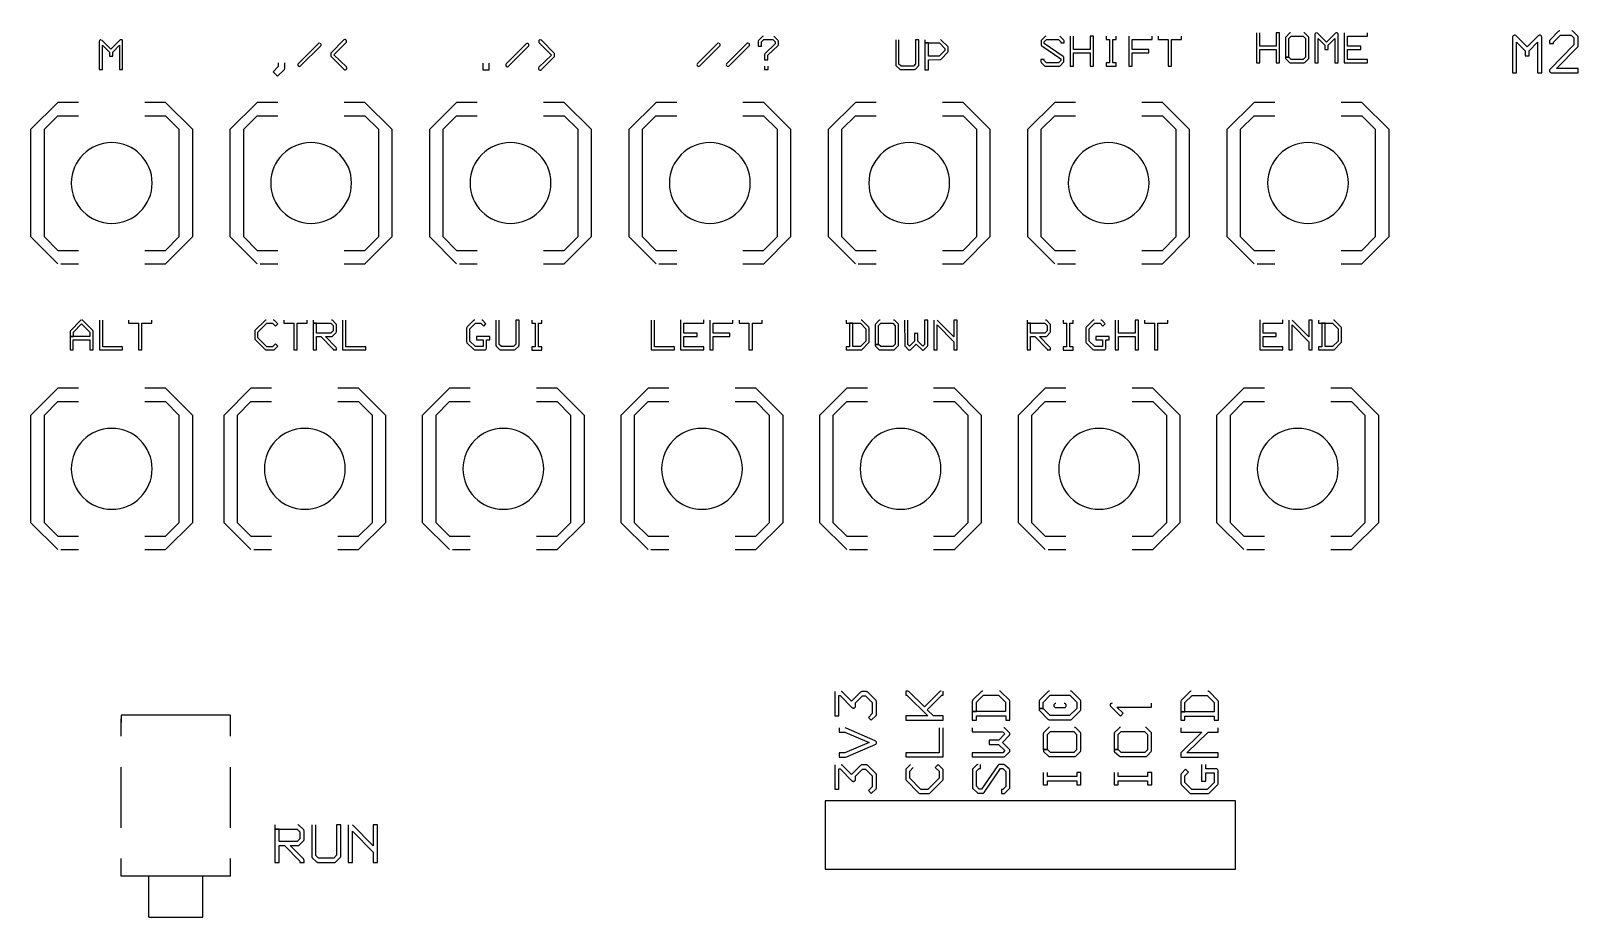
# Model space of a CAD drawing. Extents: x -0.05 to 4.6, y -0.5 to 2.47.
# Drawn here: x 2.293 to 4.556, y -0.5 to 0.796 of the extents above; entities that cross this region are included whole.
import ezdxf

# ---------------------------------------------------------------- set-up
doc = ezdxf.new("R2010")
doc.units = 0
doc.layers.add('gto', color=1, linetype='CONTINUOUS')

msp = doc.modelspace()

# ---------------------------------------------------------------- linework, layer by layer
at = {"layer": 'gto', "color": 1}
for points in [[(4.08568, 0.79322), (4.08568, 0.749419), (4.09056, 0.749419), (4.09056, 0.76892), (4.11466, 0.76892), (4.11466, 0.749419), (4.11948, 0.749419), (4.11948, 0.79322), (4.11466, 0.79322), (4.11466, 0.77382), (4.09056, 0.77382), (4.09056, 0.79322)], [(4.13546, 0.79322), (4.13442, 0.79304), (4.134, 0.79282), (4.12908, 0.78762), (4.12846, 0.78682), (4.128279, 0.78602), (4.128279, 0.75752), (4.133279, 0.75752), (4.133279, 0.78502), (4.13646, 0.78852), (4.15416, 0.78852), (4.157559, 0.7849), (4.157559, 0.75772), (4.15416, 0.75432), (4.13636, 0.75432), (4.133279, 0.75752), (4.128279, 0.75752), (4.12832, 0.75592), (4.12872, 0.75508), (4.1341, 0.74984), (4.13496, 0.749539), (4.155059, 0.74952), (4.156, 0.74968), (4.1564, 0.7499), (4.16198, 0.75534), (4.1622, 0.75574), (4.16238, 0.75672), (4.16234, 0.7864), (4.16204, 0.78724), (4.16176, 0.78762), (4.15664, 0.79282), (4.15622, 0.79304), (4.15516, 0.79322)], [(4.17358, 0.79322), (4.17266, 0.79302), (4.17202, 0.79264), (4.17154, 0.792159), (4.171259, 0.79154), (4.17118, 0.790819), (4.17118, 0.749419), (4.17596, 0.749419), (4.17596, 0.78502), (4.18586, 0.77512), (4.18586, 0.76902), (4.19068, 0.76902), (4.19068, 0.77512), (4.20046, 0.78522), (4.20046, 0.749419), (4.20528, 0.749419), (4.20528, 0.79092), (4.20518, 0.7917), (4.2049, 0.79234), (4.20442, 0.79284), (4.20376, 0.79322), (4.20238, 0.79318), (4.20154, 0.79288), (4.20118, 0.79262), (4.18818, 0.77962), (4.17486, 0.79276), (4.17444, 0.79302)], [(4.21426, 0.793319), (4.21426, 0.749419), (4.24818, 0.749419), (4.24818, 0.75422), (4.21916, 0.75422), (4.21916, 0.76892), (4.23836, 0.76892), (4.23836, 0.77382), (4.21916, 0.77382), (4.21916, 0.78842), (4.24818, 0.78842), (4.24818, 0.793319)], [(4.52936, 0.79604), (4.52878, 0.79598), (4.52824, 0.795819), (4.52726, 0.79514), (4.51516, 0.78294), (4.51448, 0.78196), (4.51432, 0.78142), (4.51426, 0.78084), (4.51426, 0.77764), (4.52026, 0.77764), (4.52026, 0.77964), (4.53066, 0.79004), (4.54586, 0.79004), (4.55016, 0.78574), (4.55016, 0.775639), (4.51516, 0.74004), (4.51448, 0.73906), (4.51432, 0.73852), (4.51426, 0.73794), (4.51432, 0.73736), (4.51448, 0.73682), (4.51516, 0.73584), (4.51564, 0.73544), (4.51614, 0.73516), (4.51668, 0.735), (4.51726, 0.73494), (4.55616, 0.73494), (4.55616, 0.740939), (4.52456, 0.740939), (4.55566, 0.7728), (4.55594, 0.773319), (4.5561, 0.77386), (4.55616, 0.77444), (4.55616, 0.78694), (4.5561, 0.78752), (4.55594, 0.78806), (4.55566, 0.78856), (4.55526, 0.78904), (4.54916, 0.79514), (4.54818, 0.795819), (4.54764, 0.79598), (4.54706, 0.79604)], [(2.39586, 0.78322), (2.39506, 0.78302), (2.39436, 0.78264), (2.39386, 0.782159), (2.39356, 0.78154), (2.39346, 0.780819), (2.39346, 0.739419), (2.39828, 0.739419), (2.39828, 0.77502), (2.40818, 0.76512), (2.40818, 0.75902), (2.41306, 0.75902), (2.41306, 0.76512), (2.42278, 0.77522), (2.42278, 0.739419), (2.42756, 0.739419), (2.42756, 0.78092), (2.42748, 0.7817), (2.4272, 0.78234), (2.42672, 0.78284), (2.42606, 0.78322), (2.42468, 0.78318), (2.42384, 0.78288), (2.42346, 0.78262), (2.41046, 0.76962), (2.39716, 0.78276), (2.39674, 0.78302)], [(2.71544, 0.77822), (2.7145, 0.77804), (2.71412, 0.77782), (2.68464, 0.748319), (2.68404, 0.74754), (2.68384, 0.74662), (2.68404, 0.74568), (2.68428, 0.74528), (2.685, 0.744599), (2.68538, 0.74438), (2.68624, 0.74422), (2.68716, 0.74438), (2.68794, 0.7449), (2.71744, 0.774479), (2.717799, 0.77532), (2.717799, 0.77632), (2.71744, 0.77718), (2.71678, 0.77782), (2.71636, 0.77804)], [(2.752559, 0.78372), (2.75124, 0.78322), (2.73184, 0.76362), (2.73184, 0.75912), (2.75134, 0.73952), (2.75216, 0.73924), (2.753039, 0.73922), (2.75356, 0.7393), (2.75436, 0.7397), (2.75524, 0.740819), (2.75544, 0.74162), (2.7554, 0.742099), (2.75504, 0.743), (2.75474, 0.74342), (2.73654, 0.76132), (2.75474, 0.77962), (2.755059, 0.78044), (2.75504, 0.78132), (2.7548, 0.78228), (2.75424, 0.78302), (2.753639, 0.78348), (2.75284, 0.78372)], [(3.01936, 0.77774), (3.01884, 0.7777), (3.01798, 0.77734), (2.98846, 0.74784), (2.987919, 0.74706), (2.98776, 0.74614), (2.987919, 0.74522), (2.98814, 0.7448), (2.98882, 0.74412), (2.98968, 0.74378), (2.99064, 0.74378), (2.99148, 0.74412), (3.02106, 0.77364), (3.02158, 0.774419), (3.02172, 0.77486), (3.02172, 0.77586), (3.02158, 0.77632), (3.02106, 0.777039), (3.02028, 0.77756), (3.01984, 0.7777)], [(3.03836, 0.78324), (3.03752, 0.78302), (3.03686, 0.78254), (3.03636, 0.78182), (3.03606, 0.78084), (3.03608, 0.77996), (3.03636, 0.77914), (3.05466, 0.76084), (3.03636, 0.74294), (3.035899, 0.74208), (3.03576, 0.74114), (3.03592, 0.74034), (3.03646, 0.739539), (3.03678, 0.73922), (3.03764, 0.73882), (3.0386, 0.73872), (3.03944, 0.73886), (3.03986, 0.73904), (3.05926, 0.75864), (3.05926, 0.763139), (3.03996, 0.78274), (3.03896, 0.78316)], [(3.29916, 0.77822), (3.29814, 0.77804), (3.29776, 0.77782), (3.268279, 0.748319), (3.26774, 0.74754), (3.267559, 0.74662), (3.26774, 0.74568), (3.268279, 0.7449), (3.26904, 0.74438), (3.26996, 0.74422), (3.27082, 0.74438), (3.27158, 0.7449), (3.30112, 0.774479), (3.30138, 0.77488), (3.30158, 0.775819), (3.30152, 0.77632), (3.30112, 0.77718), (3.3004, 0.77782), (3.30002, 0.77804)], [(3.34198, 0.77822), (3.341019, 0.77804), (3.34036, 0.77752), (3.31082, 0.74794), (3.31056, 0.74754), (3.31036, 0.74662), (3.31056, 0.74568), (3.31118, 0.7449), (3.31192, 0.74438), (3.31278, 0.74422), (3.3137, 0.74438), (3.31448, 0.7449), (3.34398, 0.774479), (3.3442, 0.77488), (3.34436, 0.775819), (3.3442, 0.77678), (3.34368, 0.77752), (3.3429, 0.77804)], [(3.36456, 0.78822), (3.3636, 0.78806), (3.36286, 0.78762), (3.35786, 0.78272), (3.35734, 0.78194), (3.35716, 0.78102), (3.35716, 0.77362), (3.36198, 0.77362), (3.36198, 0.78002), (3.36556, 0.78352), (3.378279, 0.78352), (3.38198, 0.7799), (3.38198, 0.77702), (3.36716, 0.76322), (3.36664, 0.76244), (3.36646, 0.76152), (3.36646, 0.75402), (3.371259, 0.75402), (3.371259, 0.76042), (3.38632, 0.77462), (3.38672, 0.77552), (3.38672, 0.7813), (3.38632, 0.78214), (3.38064, 0.78788), (3.37978, 0.78818)], [(3.558279, 0.78322), (3.55832, 0.74612), (3.55844, 0.74568), (3.55896, 0.7449), (3.56404, 0.7399), (3.56444, 0.73968), (3.56536, 0.73952), (3.585659, 0.73956), (3.58656, 0.73996), (3.58698, 0.74032), (3.59184, 0.74554), (3.59214, 0.74634), (3.59216, 0.78322), (3.58738, 0.78322), (3.58738, 0.74772), (3.58416, 0.74432), (3.56636, 0.74432), (3.56296, 0.74762), (3.56296, 0.78322)], [(3.60096, 0.78322), (3.60096, 0.77842), (3.62206, 0.77842), (3.63028, 0.77042), (3.63028, 0.76732), (3.62198, 0.75892), (3.60596, 0.75892), (3.60596, 0.77842), (3.60096, 0.77842), (3.60096, 0.73932), (3.60596, 0.73932), (3.60596, 0.75402), (3.62338, 0.75406), (3.62422, 0.75446), (3.62466, 0.75482), (3.63464, 0.76504), (3.63494, 0.7659), (3.63496, 0.77152), (3.6348, 0.77236), (3.63426, 0.77312), (3.62434, 0.78288), (3.62348, 0.78318)], [(3.777919, 0.78822), (3.77702, 0.78806), (3.77632, 0.78762), (3.77142, 0.78272), (3.770899, 0.78194), (3.77076, 0.7815), (3.77072, 0.77622), (3.770779, 0.775639), (3.77096, 0.77512), (3.77128, 0.77464), (3.77172, 0.77422), (3.79952, 0.75522), (3.79952, 0.75272), (3.79632, 0.74922), (3.77872, 0.74922), (3.77522, 0.75262), (3.77522, 0.75412), (3.770419, 0.75412), (3.77046, 0.75112), (3.77082, 0.75028), (3.77112, 0.7499), (3.77638, 0.7447), (3.7768, 0.744479), (3.77772, 0.74432), (3.79786, 0.74436), (3.79872, 0.74482), (3.80372, 0.75022), (3.80416, 0.75102), (3.80432, 0.75182), (3.80432, 0.75652), (3.80426, 0.75712), (3.80408, 0.75766), (3.803759, 0.75812), (3.80332, 0.75852), (3.77552, 0.77752), (3.77552, 0.78012), (3.77892, 0.78352), (3.79652, 0.78352), (3.79952, 0.78032), (3.79952, 0.77872), (3.80452, 0.77872), (3.80448, 0.78176), (3.80412, 0.7826), (3.80382, 0.78302), (3.7988, 0.78788), (3.798, 0.78818)], [(3.813519, 0.78822), (3.813519, 0.744419), (3.81842, 0.744419), (3.81842, 0.76392), (3.84262, 0.76392), (3.84262, 0.744419), (3.84742, 0.744419), (3.84742, 0.78822), (3.84262, 0.78822), (3.84262, 0.76882), (3.81842, 0.76882), (3.81842, 0.78822)], [(3.86592, 0.78822), (3.86592, 0.78342), (3.87082, 0.78342), (3.87082, 0.74922), (3.86592, 0.74922), (3.86592, 0.74432), (3.88062, 0.74432), (3.88062, 0.74922), (3.87572, 0.74922), (3.87572, 0.78342), (3.88062, 0.78342), (3.88062, 0.78822)], [(3.89932, 0.78822), (3.89932, 0.744419), (3.90422, 0.744419), (3.90422, 0.76392), (3.92832, 0.76392), (3.92832, 0.76882), (3.90422, 0.76882), (3.90422, 0.78342), (3.93312, 0.78342), (3.93312, 0.78822)], [(3.94192, 0.78822), (3.94192, 0.78342), (3.95652, 0.78342), (3.95652, 0.744419), (3.96142, 0.744419), (3.96142, 0.78342), (3.976019, 0.78342), (3.976019, 0.78822)], [(4.46336, 0.78974), (4.46284, 0.789659), (4.46226, 0.78944), (4.46144, 0.78896), (4.46084, 0.78834), (4.46048, 0.78756), (4.46036, 0.78664), (4.46036, 0.73494), (4.46636, 0.73494), (4.46636, 0.77944), (4.47866, 0.767039), (4.47866, 0.75944), (4.48476, 0.75944), (4.48476, 0.767039), (4.49696, 0.77964), (4.49696, 0.73494), (4.50296, 0.73494), (4.50296, 0.78684), (4.50284, 0.7878), (4.50248, 0.78862), (4.5019, 0.78926), (4.50106, 0.78974), (4.49934, 0.78968), (4.49878, 0.789539), (4.49786, 0.78894), (4.48156, 0.77264), (4.46496, 0.78918), (4.4639, 0.78968)], [(2.65504, 0.74922), (2.65504, 0.74402), (2.64764, 0.73612), (2.65424, 0.72982), (2.66368, 0.73916), (2.66416, 0.73988), (2.66482, 0.74136), (2.66484, 0.74182), (2.66474, 0.74206), (2.66474, 0.74922)], [(2.95416, 0.74874), (2.95416, 0.73894), (2.96386, 0.73894), (2.96386, 0.74874)], [(3.36618, 0.744419), (3.36618, 0.73952), (3.37158, 0.73952), (3.37158, 0.744419)], [(2.293463, 0.514381), (2.293463, 0.652281), (2.332863, 0.691582)], [(2.363092, 0.691582), (2.332863, 0.691582)], [(2.490363, 0.691582), (2.460032, 0.691582)], [(2.490363, 0.691582), (2.529664, 0.652282), (2.529664, 0.494782), (2.490362, 0.455382)], [(2.585059, 0.514382), (2.585059, 0.652282), (2.624459, 0.691582)], [(2.65469, 0.691582), (2.624459, 0.691582)], [(2.781961, 0.691582), (2.751629, 0.691582)], [(2.781961, 0.691582), (2.82126, 0.652283), (2.82126, 0.494782), (2.781959, 0.455382)], [(2.876651, 0.514382), (2.876651, 0.652282), (2.916051, 0.691582)], [(2.946282, 0.691582), (2.916051, 0.691582)], [(3.073551, 0.691582), (3.043221, 0.691582)], [(3.073551, 0.691582), (3.112851, 0.652282), (3.112851, 0.494782), (3.073551, 0.455382)], [(3.168242, 0.514382), (3.168242, 0.652282), (3.207641, 0.691582)], [(3.237871, 0.691582), (3.207641, 0.691582)], [(3.365141, 0.691582), (3.334812, 0.691582)], [(3.365141, 0.691582), (3.404441, 0.652282), (3.404441, 0.494782), (3.365141, 0.455382)], [(3.459834, 0.514382), (3.459834, 0.652282), (3.499233, 0.691582)], [(3.529463, 0.691582), (3.499233, 0.691582)], [(3.656734, 0.691582), (3.626404, 0.691582)], [(3.656734, 0.691582), (3.696033, 0.652283), (3.696033, 0.494782), (3.656733, 0.455382)], [(3.751424, 0.514382), (3.751424, 0.652282), (3.790824, 0.691582)], [(3.821054, 0.691582), (3.790824, 0.691582)], [(3.948324, 0.691582), (3.917995, 0.691582)], [(3.948324, 0.691582), (3.987624, 0.652282), (3.987624, 0.494782), (3.948324, 0.455382)], [(4.043017, 0.514383), (4.043017, 0.652283), (4.082416, 0.691583)], [(4.112646, 0.691583), (4.082416, 0.691583)], [(4.239916, 0.691583), (4.209587, 0.691583)], [(4.239916, 0.691583), (4.279216, 0.652283), (4.279216, 0.494783), (4.239916, 0.455383)], [(2.313139, 0.494741), (2.313137, 0.652222), (2.332822, 0.671907)], [(2.332822, 0.671907), (2.363094, 0.671906)], [(2.460032, 0.671907), (2.490303, 0.671906)], [(2.490303, 0.671906), (2.509987, 0.652222), (2.509988, 0.494741), (2.490303, 0.475056)], [(2.604735, 0.494742), (2.604735, 0.652223), (2.62442, 0.671908)], [(2.62442, 0.671908), (2.65469, 0.671907)], [(2.751629, 0.671908), (2.7819, 0.671907)], [(2.7819, 0.671907), (2.801584, 0.652223), (2.801585, 0.494742), (2.7819, 0.475057)], [(2.896327, 0.494742), (2.896327, 0.652223), (2.916012, 0.671908)], [(2.916012, 0.671908), (2.946282, 0.671907)], [(3.043221, 0.671908), (3.073492, 0.671907)], [(3.073492, 0.671907), (3.093176, 0.652223), (3.093177, 0.494742), (3.073492, 0.475057)], [(3.187917, 0.494742), (3.187916, 0.652223), (3.2076, 0.671907)], [(3.2076, 0.671907), (3.237872, 0.671907)], [(3.334812, 0.671908), (3.365082, 0.671907)], [(3.365082, 0.671907), (3.384767, 0.652223), (3.384767, 0.494741), (3.365082, 0.475057)], [(3.47951, 0.494742), (3.479508, 0.652223), (3.499193, 0.671908)], [(3.499193, 0.671908), (3.529465, 0.671907)], [(3.626404, 0.671908), (3.656674, 0.671907)], [(3.656674, 0.671907), (3.676359, 0.652223), (3.676359, 0.494742), (3.656674, 0.475057)], [(3.771099, 0.494741), (3.771099, 0.652223), (3.790783, 0.671907)], [(3.790783, 0.671907), (3.821055, 0.671907)], [(3.917995, 0.671908), (3.948265, 0.671907)], [(3.948265, 0.671907), (3.96795, 0.652223), (3.96795, 0.494741), (3.948265, 0.475057)], [(4.062691, 0.494742), (4.062691, 0.652224), (4.082375, 0.671908)], [(4.082375, 0.671908), (4.112647, 0.671908)], [(4.209585, 0.671908), (4.239857, 0.671908)], [(4.239857, 0.671908), (4.259542, 0.652224), (4.259542, 0.494742), (4.239857, 0.475058)], [(2.332863, 0.455382), (2.293463, 0.494681), (2.293463, 0.514381)], [(2.624459, 0.455382), (2.585059, 0.494682), (2.585059, 0.514382)], [(2.916051, 0.455382), (2.876651, 0.494682), (2.876651, 0.514382)], [(3.207641, 0.455382), (3.168242, 0.494682), (3.168242, 0.514382)], [(3.499233, 0.455382), (3.459834, 0.494682), (3.459834, 0.514382)], [(3.790824, 0.455382), (3.751424, 0.494682), (3.751424, 0.514382)], [(4.082416, 0.455383), (4.043017, 0.494683), (4.043017, 0.514383)], [(2.332822, 0.475057), (2.313139, 0.494741)], [(2.62442, 0.475058), (2.604735, 0.494742)], [(2.916012, 0.475058), (2.896327, 0.494742)], [(3.207601, 0.475058), (3.187917, 0.494742)], [(3.499193, 0.475058), (3.47951, 0.494742)], [(3.790783, 0.475057), (3.771099, 0.494741)], [(4.082375, 0.475058), (4.062691, 0.494742)], [(2.332822, 0.475057), (2.363094, 0.475056)], [(2.337064, 0.455382), (2.363094, 0.455382)], [(2.460032, 0.475057), (2.490303, 0.475056)], [(2.460033, 0.455382), (2.490362, 0.455382)], [(2.62442, 0.475058), (2.65469, 0.475057)], [(2.628661, 0.455382), (2.65469, 0.455382)], [(2.751629, 0.475058), (2.7819, 0.475057)], [(2.75163, 0.455382), (2.781959, 0.455382)], [(2.916012, 0.475058), (2.946282, 0.475057)], [(2.920252, 0.455382), (2.946282, 0.455382)], [(3.043221, 0.475058), (3.073492, 0.475057)], [(3.043221, 0.455382), (3.073551, 0.455382)], [(3.207601, 0.475058), (3.237872, 0.475057)], [(3.211841, 0.455382), (3.237871, 0.455382)], [(3.334812, 0.475058), (3.365082, 0.475057)], [(3.334812, 0.455382), (3.365141, 0.455382)], [(3.499193, 0.475058), (3.529465, 0.475057)], [(3.503433, 0.455382), (3.529463, 0.455382)], [(3.626404, 0.475058), (3.656674, 0.475057)], [(3.626404, 0.455382), (3.656733, 0.455382)], [(3.790783, 0.475057), (3.821055, 0.475057)], [(3.795024, 0.455382), (3.821054, 0.455382)], [(3.917995, 0.475058), (3.948265, 0.475057)], [(3.917995, 0.455382), (3.948324, 0.455382)], [(4.082375, 0.475058), (4.112647, 0.475058)], [(4.086616, 0.455383), (4.112646, 0.455383)], [(4.209585, 0.475058), (4.239857, 0.475058)], [(4.209587, 0.455383), (4.239916, 0.455383)], [(2.36738, 0.37322), (2.36648, 0.37304), (2.36578, 0.37252), (2.35108, 0.35764), (2.35086, 0.35726), (2.35068, 0.35642), (2.35068, 0.34892), (2.35548, 0.34892), (2.35548, 0.35542), (2.36748, 0.36752), (2.3797, 0.355319), (2.3797, 0.34892), (2.35068, 0.34892), (2.35068, 0.32942), (2.35538, 0.32942), (2.35538, 0.34402), (2.3797, 0.34402), (2.3797, 0.32942), (2.38448, 0.32942), (2.38446, 0.3568), (2.38416, 0.35764), (2.3839, 0.35802), (2.36882, 0.372819), (2.36838, 0.37304)], [(2.39358, 0.37322), (2.39358, 0.32942), (2.42738, 0.32942), (2.42738, 0.334219), (2.39838, 0.334219), (2.39838, 0.37322)], [(2.43618, 0.37322), (2.43618, 0.36842), (2.45078, 0.36842), (2.45078, 0.32942), (2.4556, 0.32942), (2.4556, 0.36842), (2.47028, 0.36842), (2.47028, 0.37322)], [(2.63764, 0.37322), (2.63672, 0.37306), (2.63594, 0.37262), (2.62104, 0.35768), (2.62068, 0.35688), (2.62068, 0.34582), (2.62084, 0.345379), (2.62144, 0.34462), (2.63644, 0.32986), (2.6373, 0.32946), (2.64784, 0.32942), (2.64884, 0.32958), (2.64926, 0.329799), (2.65454, 0.33522), (2.65104, 0.33862), (2.64684, 0.334219), (2.638639, 0.334219), (2.62544, 0.34732), (2.62544, 0.35542), (2.638639, 0.368519), (2.64694, 0.368519), (2.651139, 0.36442), (2.65454, 0.367819), (2.64954, 0.37272), (2.64886, 0.37308), (2.64784, 0.37322)], [(2.66334, 0.37322), (2.66334, 0.36842), (2.67784, 0.36842), (2.67784, 0.32942), (2.68274, 0.32942), (2.68274, 0.36842), (2.69744, 0.36842), (2.69744, 0.37322)], [(2.70624, 0.37322), (2.70624, 0.36842), (2.73204, 0.36842), (2.73544, 0.36502), (2.73544, 0.35722), (2.73214, 0.35382), (2.71104, 0.35382), (2.71104, 0.36842), (2.70624, 0.36842), (2.70624, 0.32942), (2.71104, 0.32942), (2.71104, 0.34902), (2.71724, 0.34902), (2.73544, 0.33082), (2.73544, 0.32942), (2.74024, 0.32942), (2.740179, 0.332299), (2.74004, 0.33274), (2.73944, 0.333519), (2.72414, 0.34902), (2.73362, 0.34906), (2.73406, 0.34918), (2.73448, 0.3494), (2.73954, 0.35452), (2.740059, 0.35528), (2.7402, 0.35572), (2.7402, 0.3665), (2.73984, 0.36734), (2.73954, 0.36772), (2.73428, 0.372819), (2.7339, 0.37304), (2.733039, 0.37322)], [(2.74934, 0.37322), (2.74934, 0.32942), (2.78314, 0.32942), (2.78314, 0.334219), (2.75424, 0.334219), (2.75424, 0.37322)], [(2.9426, 0.37322), (2.94156, 0.37306), (2.94118, 0.372879), (2.93128, 0.36312), (2.93084, 0.36228), (2.93068, 0.36122), (2.93068, 0.34142), (2.93086, 0.34048), (2.93108, 0.34008), (2.94132, 0.32994), (2.94218, 0.32964), (2.95708, 0.32962), (2.95808, 0.32978), (2.958519, 0.33), (2.9589, 0.330319), (2.95942, 0.33112), (2.95958, 0.33192), (2.95958, 0.34402), (2.96458, 0.34402), (2.96458, 0.34892), (2.9452, 0.34892), (2.9452, 0.34402), (2.95478, 0.34402), (2.95478, 0.33442), (2.94358, 0.33442), (2.9355, 0.3424), (2.9355, 0.360319), (2.94358, 0.368519), (2.95148, 0.368519), (2.9556, 0.36442), (2.95898, 0.36772), (2.95386, 0.372879), (2.95296, 0.37318)], [(2.9735, 0.37322), (2.973519, 0.33612), (2.97382, 0.33528), (2.97408, 0.3349), (2.97878, 0.33022), (2.97962, 0.32968), (2.9805, 0.32952), (3.00084, 0.32956), (3.00168, 0.32996), (3.0068, 0.33522), (3.00724, 0.33592), (3.00736, 0.33634), (3.00738, 0.37322), (3.0026, 0.37322), (3.0026, 0.33772), (2.9993, 0.33432), (2.98158, 0.33432), (2.9781, 0.33762), (2.9781, 0.37322)], [(3.026, 0.37322), (3.026, 0.36842), (3.030779, 0.36842), (3.030779, 0.334219), (3.026, 0.334219), (3.026, 0.32932), (3.0406, 0.32932), (3.0406, 0.334219), (3.03568, 0.334219), (3.03568, 0.36842), (3.0406, 0.36842), (3.0406, 0.37322)], [(3.20064, 0.37322), (3.20064, 0.32942), (3.23452, 0.32942), (3.23452, 0.334219), (3.20552, 0.334219), (3.20552, 0.37322)], [(3.24354, 0.37332), (3.24354, 0.32942), (3.27742, 0.32942), (3.27742, 0.334219), (3.24842, 0.334219), (3.24842, 0.34892), (3.26762, 0.34892), (3.26762, 0.35382), (3.24842, 0.35382), (3.24842, 0.36842), (3.27742, 0.36842), (3.27742, 0.37332)], [(3.28644, 0.37322), (3.28644, 0.32942), (3.29132, 0.32942), (3.29132, 0.34892), (3.315419, 0.34892), (3.315419, 0.35382), (3.29132, 0.35382), (3.29132, 0.36842), (3.32024, 0.36842), (3.32024, 0.37322)], [(3.32904, 0.37322), (3.32904, 0.36842), (3.34362, 0.36842), (3.34362, 0.32942), (3.34854, 0.32942), (3.34854, 0.36842), (3.36314, 0.36842), (3.36314, 0.37322)], [(3.48568, 0.37322), (3.48568, 0.368519), (3.50648, 0.368519), (3.51468, 0.36012), (3.51468, 0.34252), (3.50648, 0.33432), (3.49548, 0.33432), (3.49548, 0.368519), (3.49058, 0.368519), (3.49058, 0.334219), (3.48568, 0.334219), (3.48568, 0.32942), (3.50788, 0.32946), (3.50868, 0.32986), (3.51908, 0.34018), (3.51944, 0.341079), (3.51944, 0.36156), (3.51908, 0.3624), (3.51878, 0.362819), (3.50882, 0.372819), (3.508399, 0.37304), (3.50748, 0.37322)], [(3.53548, 0.37322), (3.53442, 0.37304), (3.53368, 0.37252), (3.52872, 0.36722), (3.52832, 0.36642), (3.528279, 0.33752), (3.533279, 0.33752), (3.533279, 0.36502), (3.53648, 0.368519), (3.55418, 0.368519), (3.55758, 0.3649), (3.55758, 0.33772), (3.55418, 0.33432), (3.53638, 0.33432), (3.533279, 0.33752), (3.528279, 0.33752), (3.52832, 0.33592), (3.52872, 0.33508), (3.53412, 0.32984), (3.53496, 0.32954), (3.55508, 0.32952), (3.556, 0.32968), (3.55642, 0.3299), (3.56198, 0.33534), (3.56234, 0.3362), (3.56238, 0.36592), (3.56222, 0.36684), (3.56178, 0.36762), (3.55664, 0.372819), (3.55622, 0.37304), (3.555179, 0.37322)], [(3.57128, 0.37322), (3.57132, 0.33606), (3.57168, 0.33522), (3.57198, 0.33482), (3.57714, 0.3297), (3.577559, 0.32948), (3.57848, 0.32932), (3.5794, 0.32948), (3.57982, 0.3297), (3.58818, 0.33802), (3.59668, 0.32976), (3.59754, 0.32936), (3.59838, 0.32936), (3.59924, 0.3297), (3.59968, 0.33002), (3.60488, 0.33518), (3.60524, 0.336019), (3.60528, 0.37322), (3.60048, 0.37322), (3.60048, 0.33762), (3.59798, 0.33522), (3.59068, 0.3424), (3.59068, 0.35362), (3.58588, 0.35362), (3.58588, 0.34252), (3.57848, 0.33522), (3.57598, 0.33752), (3.57598, 0.37322)], [(3.61408, 0.37322), (3.61408, 0.32952), (3.61898, 0.32952), (3.61898, 0.36612), (3.64338, 0.34152), (3.64338, 0.32952), (3.64818, 0.32952), (3.64818, 0.37322), (3.64338, 0.37322), (3.64338, 0.34882), (3.61898, 0.37322)], [(3.750419, 0.37322), (3.750419, 0.36842), (3.77632, 0.36842), (3.77972, 0.36502), (3.77972, 0.35722), (3.77632, 0.35382), (3.75522, 0.35382), (3.75522, 0.36842), (3.750419, 0.36842), (3.750419, 0.32942), (3.75522, 0.32942), (3.75522, 0.34902), (3.76152, 0.34902), (3.77972, 0.33082), (3.77972, 0.32942), (3.78442, 0.32942), (3.78438, 0.332299), (3.78402, 0.33314), (3.78372, 0.333519), (3.76832, 0.34902), (3.77786, 0.34906), (3.7783, 0.34918), (3.77912, 0.34972), (3.78412, 0.35488), (3.78448, 0.35572), (3.78448, 0.3665), (3.78412, 0.36734), (3.78382, 0.36772), (3.77856, 0.372819), (3.77814, 0.37304), (3.77722, 0.37322)], [(3.80312, 0.37322), (3.80312, 0.36842), (3.807919, 0.36842), (3.807919, 0.334219), (3.80312, 0.334219), (3.80312, 0.32932), (3.81772, 0.32932), (3.81772, 0.334219), (3.81282, 0.334219), (3.81282, 0.36842), (3.81772, 0.36842), (3.81772, 0.37322)], [(3.84832, 0.37322), (3.84732, 0.37306), (3.84696, 0.372879), (3.83712, 0.36312), (3.8366, 0.36228), (3.83646, 0.36178), (3.83646, 0.34092), (3.83682, 0.34008), (3.84672, 0.33022), (3.84708, 0.32994), (3.84794, 0.32964), (3.86282, 0.32962), (3.86382, 0.32978), (3.86424, 0.33), (3.86462, 0.330319), (3.86514, 0.33112), (3.86528, 0.3315), (3.86532, 0.34402), (3.87032, 0.34402), (3.87032, 0.34892), (3.85092, 0.34892), (3.85092, 0.34402), (3.86052, 0.34402), (3.86052, 0.33442), (3.84942, 0.33442), (3.84122, 0.3424), (3.84122, 0.360319), (3.84942, 0.368519), (3.85722, 0.368519), (3.86132, 0.36442), (3.86472, 0.36772), (3.85992, 0.37262), (3.8592, 0.37306), (3.85822, 0.37322)], [(3.87932, 0.37322), (3.87932, 0.32942), (3.88422, 0.32942), (3.88422, 0.34892), (3.90832, 0.34892), (3.90832, 0.32942), (3.91312, 0.32942), (3.91312, 0.37322), (3.90832, 0.37322), (3.90832, 0.35382), (3.88422, 0.35382), (3.88422, 0.37322)], [(3.92192, 0.37322), (3.92192, 0.36842), (3.93652, 0.36842), (3.93652, 0.32942), (3.94142, 0.32942), (3.94142, 0.36842), (3.956019, 0.36842), (3.956019, 0.37322)], [(4.09068, 0.37332), (4.09068, 0.32942), (4.12448, 0.32942), (4.12448, 0.334219), (4.09556, 0.334219), (4.09556, 0.34892), (4.11476, 0.34892), (4.11476, 0.35382), (4.09556, 0.35382), (4.09556, 0.36842), (4.12448, 0.36842), (4.12448, 0.37332)], [(4.133279, 0.37322), (4.133279, 0.32952), (4.13818, 0.32952), (4.13818, 0.36612), (4.162559, 0.34152), (4.162559, 0.32952), (4.16738, 0.32952), (4.16738, 0.37322), (4.162559, 0.37322), (4.162559, 0.34882), (4.13818, 0.37322)], [(4.17646, 0.37322), (4.17646, 0.368519), (4.19726, 0.368519), (4.20546, 0.36012), (4.20546, 0.34252), (4.19726, 0.33432), (4.18618, 0.33432), (4.18618, 0.368519), (4.181259, 0.368519), (4.181259, 0.334219), (4.17646, 0.334219), (4.17646, 0.32942), (4.19862, 0.32946), (4.19946, 0.32986), (4.20988, 0.34018), (4.2101, 0.34062), (4.21028, 0.34162), (4.21028, 0.36112), (4.2101, 0.36198), (4.20956, 0.362819), (4.1996, 0.372819), (4.1992, 0.37304), (4.19828, 0.37322)], [(2.293463, 0.096383), (2.293463, 0.234283), (2.332863, 0.273584)], [(2.363092, 0.273584), (2.332863, 0.273584)], [(2.490363, 0.273584), (2.460032, 0.273584)], [(2.490363, 0.273584), (2.529664, 0.234284), (2.529664, 0.076784), (2.490362, 0.037384)], [(2.575821, 0.096384), (2.575821, 0.234284), (2.615221, 0.273584)], [(2.645451, 0.273584), (2.615221, 0.273584)], [(2.772722, 0.273584), (2.742392, 0.273584)], [(2.772722, 0.273584), (2.812021, 0.234284), (2.812021, 0.076784), (2.772721, 0.037384)], [(2.866256, 0.096384), (2.866256, 0.234284), (2.905657, 0.273584)], [(2.935887, 0.273584), (2.905657, 0.273584)], [(3.063157, 0.273584), (3.032826, 0.273584)], [(3.063157, 0.273584), (3.102456, 0.234284), (3.102456, 0.076784), (3.063157, 0.037384)], [(3.156696, 0.096384), (3.156696, 0.234284), (3.196095, 0.273584)], [(3.226325, 0.273584), (3.196095, 0.273584)], [(3.353595, 0.273584), (3.323265, 0.273584)], [(3.353595, 0.273584), (3.392896, 0.234284), (3.392896, 0.076784), (3.353595, 0.037384)], [(3.447136, 0.096384), (3.447136, 0.234284), (3.486535, 0.273584)], [(3.516765, 0.273584), (3.486535, 0.273584)], [(3.644036, 0.273584), (3.613706, 0.273584)], [(3.644036, 0.273584), (3.683335, 0.234284), (3.683335, 0.076784), (3.644035, 0.037384)], [(3.737575, 0.096384), (3.737575, 0.234284), (3.776975, 0.273584)], [(3.807205, 0.273584), (3.776975, 0.273584)], [(3.934475, 0.273584), (3.904146, 0.273584)], [(3.934475, 0.273584), (3.973775, 0.234284), (3.973775, 0.076784), (3.934475, 0.037384)], [(4.028015, 0.096384), (4.028015, 0.234284), (4.067415, 0.273584)], [(4.097645, 0.273584), (4.067415, 0.273584)], [(4.224915, 0.273584), (4.194585, 0.273584)], [(4.224915, 0.273584), (4.264215, 0.234284), (4.264215, 0.076784), (4.224915, 0.037384)], [(2.313139, 0.076743), (2.313137, 0.234224), (2.332822, 0.253909)], [(2.332822, 0.253909), (2.363094, 0.253908)], [(2.460032, 0.253909), (2.490303, 0.253908)], [(2.490303, 0.253908), (2.509987, 0.234224), (2.509988, 0.076743), (2.490303, 0.057058)], [(2.595497, 0.076744), (2.595496, 0.234225), (2.615181, 0.25391)], [(2.615181, 0.25391), (2.645452, 0.253909)], [(2.742392, 0.25391), (2.772663, 0.253909)], [(2.772663, 0.253909), (2.792346, 0.234225), (2.792348, 0.076744), (2.772663, 0.057059)], [(2.885932, 0.076744), (2.885931, 0.234225), (2.905617, 0.25391)], [(2.905617, 0.25391), (2.935887, 0.253909)], [(3.032826, 0.25391), (3.063098, 0.253909)], [(3.063098, 0.253909), (3.082781, 0.234225), (3.082782, 0.076744), (3.063098, 0.057059)], [(3.176372, 0.076744), (3.17637, 0.234225), (3.196054, 0.253909)], [(3.196054, 0.253909), (3.226327, 0.253909)], [(3.323265, 0.25391), (3.353536, 0.253909)], [(3.353536, 0.253909), (3.37322, 0.234225), (3.37322, 0.076743), (3.353536, 0.057059)], [(3.466812, 0.076744), (3.46681, 0.234225), (3.486495, 0.25391)], [(3.486495, 0.25391), (3.516767, 0.253909)], [(3.613706, 0.25391), (3.643976, 0.253909)], [(3.643976, 0.253909), (3.663661, 0.234225), (3.663661, 0.076744), (3.643976, 0.057059)], [(3.75725, 0.076743), (3.75725, 0.234225), (3.776934, 0.253909)], [(3.776934, 0.253909), (3.807206, 0.253909)], [(3.904146, 0.25391), (3.934416, 0.253909)], [(3.934416, 0.253909), (3.954101, 0.234225), (3.954101, 0.076743), (3.934416, 0.057059)], [(4.04769, 0.076743), (4.04769, 0.234225), (4.067375, 0.253909)], [(4.067375, 0.253909), (4.097646, 0.253909)], [(4.194584, 0.253909), (4.224857, 0.253909)], [(4.224857, 0.253909), (4.24454, 0.234225), (4.24454, 0.076743), (4.224857, 0.057059)], [(2.332863, 0.037384), (2.293463, 0.076683), (2.293463, 0.096383)], [(2.615221, 0.037384), (2.575821, 0.076684), (2.575821, 0.096384)], [(2.905657, 0.037384), (2.866256, 0.076684), (2.866256, 0.096384)], [(3.196095, 0.037384), (3.156696, 0.076684), (3.156696, 0.096384)], [(3.486535, 0.037384), (3.447136, 0.076684), (3.447136, 0.096384)], [(3.776975, 0.037384), (3.737575, 0.076684), (3.737575, 0.096384)], [(4.067415, 0.037384), (4.028015, 0.076684), (4.028015, 0.096384)], [(2.332822, 0.057059), (2.313139, 0.076743)], [(2.615181, 0.05706), (2.595497, 0.076744)], [(2.905617, 0.05706), (2.885932, 0.076744)], [(3.196055, 0.05706), (3.176372, 0.076744)], [(3.486495, 0.05706), (3.466812, 0.076744)], [(3.776934, 0.057059), (3.75725, 0.076743)], [(4.067375, 0.057059), (4.04769, 0.076743)], [(2.332822, 0.057059), (2.363094, 0.057058)], [(2.460032, 0.057059), (2.490303, 0.057058)], [(2.615181, 0.05706), (2.645452, 0.057059)], [(2.742392, 0.05706), (2.772663, 0.057059)], [(2.905617, 0.05706), (2.935887, 0.057059)], [(3.032826, 0.05706), (3.063098, 0.057059)], [(3.196055, 0.05706), (3.226327, 0.057059)], [(3.323265, 0.05706), (3.353536, 0.057059)], [(3.486495, 0.05706), (3.516767, 0.057059)], [(3.613706, 0.05706), (3.643976, 0.057059)], [(3.776934, 0.057059), (3.807206, 0.057059)], [(3.904146, 0.05706), (3.934416, 0.057059)], [(4.067375, 0.057059), (4.097646, 0.057059)], [(4.194584, 0.057059), (4.224857, 0.057059)], [(2.337064, 0.037384), (2.363094, 0.037384)], [(2.460033, 0.037384), (2.490362, 0.037384)], [(2.619422, 0.037384), (2.645452, 0.037384)], [(2.742393, 0.037384), (2.772721, 0.037384)], [(2.909857, 0.037384), (2.935887, 0.037384)], [(3.032826, 0.037384), (3.063157, 0.037384)], [(3.200295, 0.037384), (3.226325, 0.037384)], [(3.323265, 0.037384), (3.353595, 0.037384)], [(3.490735, 0.037384), (3.516765, 0.037384)], [(3.613706, 0.037384), (3.644035, 0.037384)], [(3.781175, 0.037384), (3.807205, 0.037384)], [(3.904146, 0.037384), (3.934475, 0.037384)], [(4.071615, 0.037384), (4.097645, 0.037384)], [(4.194585, 0.037384), (4.224915, 0.037384)], [(3.46898, -0.17018), (3.46898, -0.20588), (3.47498, -0.20588), (3.47498, -0.17618), (3.47708, -0.17618), (3.49476, -0.19388), (3.49526, -0.19416), (3.4958, -0.19434), (3.49698, -0.19434), (3.49752, -0.19416), (3.49802, -0.19388), (3.4985, -0.19348), (3.49888, -0.19302), (3.49916, -0.19252), (3.49934, -0.19198), (3.49938, -0.18668), (3.50988, -0.17628), (3.51408, -0.17628), (3.52398, -0.18618), (3.52398, -0.20218), (3.518279, -0.20788), (3.52248, -0.212079), (3.52948, -0.20502), (3.52976, -0.20452), (3.52994, -0.20398), (3.52994, -0.1844), (3.52976, -0.18386), (3.52948, -0.183359), (3.52908, -0.18288), (3.51738, -0.17118), (3.51692, -0.170799), (3.51642, -0.17052), (3.51588, -0.17034), (3.51528, -0.17028), (3.50858, -0.17028), (3.508, -0.17034), (3.50746, -0.17052), (3.50648, -0.17118), (3.49406, -0.18364), (3.49368, -0.18438), (3.48038, -0.17108), (3.47992, -0.1707), (3.47942, -0.17042), (3.47888, -0.17024), (3.478279, -0.17018)], [(3.62452, -0.169579), (3.62394, -0.16964), (3.623399, -0.1698), (3.62242, -0.170479), (3.60022, -0.19268), (3.57802, -0.17058), (3.57704, -0.169899), (3.5765, -0.16974), (3.57592, -0.16968), (3.57282, -0.16968), (3.57282, -0.17558), (3.57472, -0.17558), (3.60512, -0.20578), (3.57282, -0.20578), (3.57282, -0.212079), (3.62762, -0.212079), (3.62762, -0.20578), (3.61372, -0.20578), (3.60442, -0.19688), (3.62572, -0.17558), (3.62762, -0.17558), (3.62762, -0.169579)], [(3.68546, -0.16948), (3.68488, -0.16954), (3.68382, -0.17), (3.67116, -0.18238), (3.67076, -0.18286), (3.67048, -0.183359), (3.67032, -0.1839), (3.67026, -0.18448), (3.67026, -0.199579), (3.67616, -0.199579), (3.67616, -0.18578), (3.68666, -0.175479), (3.70866, -0.175479), (3.71896, -0.18578), (3.71896, -0.199579), (3.67026, -0.199579), (3.67026, -0.21178), (3.67616, -0.21178), (3.67616, -0.20568), (3.71906, -0.20568), (3.71906, -0.21178), (3.725059, -0.21178), (3.725059, -0.184579), (3.725, -0.18404), (3.7245, -0.183), (3.72406, -0.18248), (3.71206, -0.17038), (3.71158, -0.17), (3.71106, -0.16972), (3.71048, -0.16954), (3.70986, -0.16948)], [(3.78308, -0.16948), (3.78246, -0.16954), (3.78192, -0.16972), (3.78142, -0.17), (3.76868, -0.18268), (3.76802, -0.18366), (3.76784, -0.1842), (3.76778, -0.18478), (3.76778, -0.19478), (3.77378, -0.19478), (3.77378, -0.18608), (3.78428, -0.175479), (3.812679, -0.175479), (3.82288, -0.18578), (3.82288, -0.19498), (3.81248, -0.20538), (3.78428, -0.20538), (3.77378, -0.19478), (3.76778, -0.19478), (3.76784, -0.1966), (3.76802, -0.19716), (3.7683, -0.197659), (3.78138, -0.21088), (3.78186, -0.21116), (3.78244, -0.21134), (3.81426, -0.21134), (3.81482, -0.21116), (3.81532, -0.21088), (3.82838, -0.1979), (3.82866, -0.19742), (3.82884, -0.19684), (3.82884, -0.1839), (3.82866, -0.183359), (3.82838, -0.18286), (3.82798, -0.18238), (3.8156, -0.17), (3.81512, -0.16972), (3.81454, -0.16954), (3.81388, -0.16948)], [(3.99046, -0.16978), (3.98988, -0.16984), (3.98934, -0.17002), (3.98836, -0.17068), (3.97616, -0.18268), (3.97548, -0.18366), (3.97532, -0.1842), (3.97526, -0.18478), (3.97526, -0.19988), (3.98116, -0.19988), (3.98116, -0.18608), (3.99166, -0.17578), (4.01366, -0.17578), (4.02396, -0.18608), (4.02396, -0.19988), (3.97526, -0.19988), (3.97526, -0.212079), (3.98116, -0.212079), (3.98116, -0.20598), (4.02406, -0.20598), (4.02406, -0.212079), (4.030059, -0.212079), (4.030059, -0.18488), (4.03, -0.18434), (4.02982, -0.18382), (4.02906, -0.18278), (4.01706, -0.17068), (4.01658, -0.1703), (4.01606, -0.17002), (4.01548, -0.16984), (4.01486, -0.16978)], [(3.79238, -0.18758), (3.7918, -0.18764), (3.791259, -0.18782), (3.79028, -0.18848), (3.78962, -0.18946), (3.78944, -0.19), (3.78938, -0.19058), (3.78944, -0.1912), (3.78962, -0.191759), (3.7899, -0.19226), (3.79076, -0.19308), (3.791259, -0.193359), (3.7918, -0.19354), (3.80526, -0.19354), (3.80582, -0.193359), (3.80632, -0.19308), (3.80718, -0.19226), (3.80746, -0.191759), (3.80764, -0.1912), (3.80764, -0.19), (3.80746, -0.18946), (3.80718, -0.18896), (3.80678, -0.18848), (3.80632, -0.1881), (3.80582, -0.18782), (3.80526, -0.18764), (3.80468, -0.18758)], [(3.87462, -0.18728), (3.87378, -0.187399), (3.87308, -0.18774), (3.87248, -0.188299), (3.87184, -0.18946), (3.87164, -0.19), (3.87168, -0.19068), (3.87218, -0.19168), (3.87262, -0.19218), (3.88702, -0.20608), (3.89092, -0.20188), (3.88172, -0.192979), (3.93252, -0.192979), (3.93252, -0.18728)], [(2.585411, -0.204912), (2.425411, -0.204912), (2.425411, -0.215508)], [(2.425411, -0.235568), (2.425411, -0.209991)], [(2.585411, -0.235568), (2.585411, -0.204991)], [(3.47528, -0.22338), (3.47528, -0.22938), (3.48378, -0.22938), (3.51948, -0.24488), (3.48368, -0.25998), (3.47528, -0.25998), (3.47528, -0.26598), (3.4855, -0.26598), (3.52838, -0.24768), (3.52918, -0.24722), (3.52974, -0.24658), (3.53008, -0.24582), (3.5302, -0.24488), (3.53008, -0.24396), (3.52974, -0.24318), (3.52918, -0.24256), (3.52838, -0.242079), (3.4856, -0.22358), (3.48438, -0.22338)], [(3.62162, -0.22338), (3.62162, -0.259579), (3.57282, -0.259579), (3.57282, -0.26568), (3.62762, -0.26568), (3.62762, -0.22338)], [(3.67026, -0.22308), (3.67026, -0.22908), (3.71486, -0.22908), (3.71786, -0.23218), (3.70886, -0.24138), (3.69476, -0.24138), (3.69476, -0.24738), (3.70866, -0.24738), (3.71786, -0.25658), (3.71496, -0.25968), (3.67026, -0.25968), (3.67026, -0.26558), (3.71616, -0.26558), (3.71674, -0.26552), (3.71728, -0.26536), (3.71778, -0.26508), (3.71826, -0.26468), (3.72426, -0.25868), (3.72494, -0.257719), (3.7251, -0.25716), (3.72516, -0.25658), (3.7251, -0.256), (3.72494, -0.25546), (3.72426, -0.25448), (3.71426, -0.24448), (3.7246, -0.23378), (3.7251, -0.232719), (3.72516, -0.23218), (3.72494, -0.23116), (3.72426, -0.23008), (3.71836, -0.22398), (3.71788, -0.2236), (3.71736, -0.22332), (3.71678, -0.22314), (3.71616, -0.22308)], [(3.783279, -0.22268), (3.78212, -0.22288), (3.78118, -0.22348), (3.7746, -0.22988), (3.77432, -0.23038), (3.77414, -0.23098), (3.77408, -0.23168), (3.77408, -0.25508), (3.77998, -0.25508), (3.77998, -0.232979), (3.78448, -0.22868), (3.81848, -0.22868), (3.82278, -0.232979), (3.82278, -0.25518), (3.81878, -0.25908), (3.78438, -0.25908), (3.77998, -0.25508), (3.77408, -0.25508), (3.77414, -0.25706), (3.77432, -0.25764), (3.7746, -0.25816), (3.78118, -0.26428), (3.78218, -0.26504), (3.782679, -0.26522), (3.78318, -0.26528), (3.82072, -0.26524), (3.82182, -0.26478), (3.82834, -0.25806), (3.82874, -0.257), (3.82874, -0.2312), (3.82856, -0.23066), (3.828279, -0.230159), (3.8215, -0.2232), (3.821019, -0.22292), (3.82044, -0.22274), (3.81978, -0.22268)], [(3.88692, -0.22268), (3.88574, -0.22288), (3.88482, -0.22348), (3.87822, -0.22988), (3.87794, -0.23038), (3.87778, -0.23098), (3.87772, -0.23168), (3.87772, -0.25508), (3.88362, -0.25508), (3.88362, -0.232979), (3.88812, -0.22868), (3.92212, -0.22868), (3.92642, -0.232979), (3.92642, -0.25518), (3.92242, -0.25908), (3.88802, -0.25908), (3.88362, -0.25508), (3.87772, -0.25508), (3.87778, -0.25706), (3.87794, -0.25764), (3.87822, -0.25816), (3.88482, -0.26428), (3.88582, -0.26504), (3.88632, -0.26522), (3.88682, -0.26528), (3.92434, -0.26524), (3.92492, -0.26506), (3.92544, -0.26478), (3.92592, -0.26438), (3.93198, -0.25806), (3.93238, -0.257), (3.93242, -0.23178), (3.93236, -0.2312), (3.9322, -0.23066), (3.93192, -0.230159), (3.92512, -0.2232), (3.92464, -0.22292), (3.92408, -0.22274), (3.92342, -0.22268)], [(3.97526, -0.22338), (3.97526, -0.22938), (4.00576, -0.22938), (3.97526, -0.25988), (3.97526, -0.26598), (4.02996, -0.26598), (4.02996, -0.25988), (3.98416, -0.25988), (4.01496, -0.22938), (4.02996, -0.22938), (4.02996, -0.22338)], [(2.425411, -0.369426), (2.425411, -0.280554)], [(2.585411, -0.369426), (2.585411, -0.280554)], [(3.46898, -0.27738), (3.46898, -0.31308), (3.47498, -0.31308), (3.47498, -0.28338), (3.47708, -0.28338), (3.49476, -0.30108), (3.49526, -0.30136), (3.4958, -0.30154), (3.49698, -0.30154), (3.49752, -0.30136), (3.49802, -0.30108), (3.4985, -0.30068), (3.49888, -0.30022), (3.49916, -0.29972), (3.49934, -0.29918), (3.49938, -0.29388), (3.50988, -0.28348), (3.51408, -0.28348), (3.52398, -0.29338), (3.52398, -0.30938), (3.518279, -0.31508), (3.52248, -0.31928), (3.52948, -0.31222), (3.52976, -0.31172), (3.52994, -0.31118), (3.52994, -0.2916), (3.52976, -0.29106), (3.52948, -0.29056), (3.52908, -0.29008), (3.51738, -0.27838), (3.51692, -0.278), (3.51642, -0.27772), (3.51588, -0.27754), (3.51528, -0.27748), (3.50858, -0.27748), (3.508, -0.27754), (3.50746, -0.27772), (3.50648, -0.27838), (3.49406, -0.29084), (3.49368, -0.29158), (3.48038, -0.27828), (3.47992, -0.2779), (3.47942, -0.27762), (3.47888, -0.27744), (3.478279, -0.27738)], [(3.57962, -0.27698), (3.573519, -0.28318), (3.57322, -0.28358), (3.573, -0.28406), (3.57286, -0.28462), (3.57286, -0.2987), (3.57326, -0.29976), (3.59224, -0.31884), (3.5933, -0.31924), (3.60652, -0.31928), (3.6071, -0.31922), (3.60764, -0.31906), (3.60814, -0.31878), (3.60862, -0.31838), (3.62706, -0.29958), (3.627559, -0.29852), (3.62762, -0.29798), (3.62762, -0.28528), (3.627559, -0.28466), (3.6274, -0.28408), (3.62712, -0.28356), (3.62672, -0.28308), (3.62032, -0.27698), (3.61612, -0.28138), (3.62162, -0.28658), (3.62162, -0.29678), (3.60522, -0.31328), (3.59512, -0.31328), (3.57872, -0.29688), (3.57872, -0.28648), (3.58382, -0.28118)], [(3.67896, -0.27668), (3.67838, -0.27674), (3.67732, -0.2772), (3.67686, -0.27758), (3.67106, -0.28338), (3.6707, -0.28382), (3.670299, -0.28486), (3.670299, -0.3105), (3.6707, -0.31156), (3.67762, -0.31848), (3.67814, -0.31876), (3.67868, -0.31892), (3.67926, -0.31898), (3.68526, -0.31898), (3.686019, -0.3189), (3.68668, -0.31866), (3.68726, -0.31826), (3.68776, -0.31768), (3.71156, -0.28288), (3.71466, -0.28288), (3.71906, -0.28688), (3.71906, -0.30898), (3.71486, -0.31328), (3.71296, -0.31328), (3.71296, -0.31928), (3.71606, -0.31928), (3.71664, -0.31922), (3.71718, -0.31906), (3.717679, -0.31878), (3.718159, -0.31838), (3.72426, -0.31228), (3.72494, -0.31132), (3.7251, -0.31076), (3.72516, -0.31018), (3.72516, -0.28558), (3.72508, -0.28504), (3.72488, -0.28448), (3.72454, -0.28394), (3.72406, -0.28338), (3.71786, -0.27768), (3.71686, -0.27708), (3.71586, -0.27688), (3.70996, -0.27688), (3.7092, -0.27696), (3.70854, -0.27722), (3.70794, -0.27762), (3.70746, -0.27818), (3.68366, -0.31298), (3.68046, -0.31298), (3.67616, -0.30868), (3.67616, -0.28668), (3.68016, -0.28288), (3.68216, -0.28288), (3.68216, -0.27668)], [(3.77408, -0.28838), (3.77408, -0.30668), (3.78008, -0.30668), (3.78008, -0.30058), (3.82288, -0.30058), (3.82288, -0.30668), (3.82898, -0.30668), (3.82898, -0.28838), (3.82288, -0.28838), (3.82288, -0.29448), (3.78008, -0.29448), (3.78008, -0.28838)], [(3.87772, -0.28838), (3.87772, -0.30668), (3.88372, -0.30668), (3.88372, -0.30058), (3.92652, -0.30058), (3.92652, -0.30668), (3.93262, -0.30668), (3.93262, -0.28838), (3.92652, -0.28838), (3.92652, -0.29448), (3.88372, -0.29448), (3.88372, -0.28838)], [(4.005659, -0.27688), (4.005659, -0.30118), (4.01176, -0.30118), (4.01176, -0.28918), (4.02386, -0.28918), (4.02386, -0.30308), (4.013759, -0.31328), (3.99146, -0.31328), (3.98116, -0.30308), (3.98116, -0.29328), (3.98636, -0.28818), (3.98216, -0.28388), (3.97606, -0.28988), (3.97572, -0.29032), (3.97546, -0.29084), (3.97526, -0.29208), (3.97526, -0.30438), (3.97546, -0.30566), (3.97572, -0.30614), (3.98796, -0.31848), (3.988399, -0.31884), (3.98894, -0.31908), (3.98956, -0.31924), (4.01564, -0.31924), (4.0167, -0.31878), (4.02942, -0.30596), (4.02982, -0.3049), (4.02986, -0.28628), (4.0298, -0.28562), (4.02964, -0.28502), (4.02936, -0.28448), (4.02896, -0.28398), (4.02796, -0.28338), (4.02696, -0.28318), (4.01176, -0.28318), (4.01176, -0.27688)], [(3.529989, -0.329989), (3.454989, -0.329989), (3.454989, -0.429989), (4.054989, -0.429989), (4.054989, -0.329989)], [(4.054989, -0.329989), (3.529989, -0.329989)], [(2.65036, -0.36526), (2.65036, -0.37126), (2.68266, -0.37126), (2.68696, -0.37556), (2.68696, -0.38536), (2.68276, -0.38956), (2.65636, -0.38956), (2.65636, -0.37126), (2.65036, -0.37126), (2.65036, -0.42006), (2.65636, -0.42006), (2.65636, -0.39556), (2.66416, -0.39556), (2.68696, -0.41826), (2.68696, -0.42006), (2.69286, -0.42006), (2.69286, -0.41706), (2.692799, -0.41648), (2.69264, -0.41594), (2.69236, -0.415439), (2.69196, -0.41496), (2.67276, -0.39556), (2.68406, -0.39556), (2.68464, -0.3955), (2.685179, -0.39534), (2.6857, -0.39506), (2.69246, -0.3882), (2.69274, -0.38768), (2.6929, -0.38714), (2.69296, -0.38656), (2.69296, -0.37426), (2.6929, -0.37368), (2.69274, -0.37314), (2.69246, -0.37264), (2.69206, -0.37216), (2.6855, -0.36578), (2.68498, -0.36548), (2.68444, -0.365319), (2.68386, -0.36526)], [(2.70416, -0.36526), (2.70416, -0.41106), (2.70436, -0.412239), (2.70462, -0.41274), (2.70496, -0.41316), (2.71086, -0.41906), (2.71134, -0.41946), (2.71184, -0.419739), (2.71238, -0.4199), (2.71296, -0.41996), (2.73776, -0.41996), (2.73836, -0.4199), (2.73892, -0.41972), (2.73946, -0.4194), (2.73996, -0.41896), (2.74612, -0.41244), (2.74652, -0.41144), (2.74656, -0.36526), (2.74056, -0.36526), (2.74056, -0.40966), (2.73646, -0.41396), (2.71426, -0.41396), (2.70996, -0.40976), (2.70996, -0.36526)], [(2.757559, -0.36526), (2.757559, -0.41996), (2.76366, -0.41996), (2.76366, -0.374159), (2.79416, -0.40496), (2.79416, -0.41996), (2.80016, -0.41996), (2.80016, -0.36526), (2.79416, -0.36526), (2.79416, -0.39576), (2.76366, -0.36526)], [(2.425411, -0.439991), (2.425411, -0.414412)], [(2.585411, -0.439991), (2.585411, -0.414412)], [(2.585411, -0.439991), (2.425411, -0.439991)], [(2.466041, -0.499991), (2.466041, -0.439991)], [(2.544781, -0.499991), (2.544781, -0.439991)], [(2.466041, -0.499991), (2.544781, -0.499991)]]:
    msp.add_lwpolyline(points, dxfattribs=at)
for points in [[(2.47075, 0.57357), (2.47075, 0.57357), (2.47075, 0.57357, 1), (2.35251, 0.57357), (2.35251, 0.57357), (2.35251, 0.57357, 1), (2.47075, 0.57357), (2.47075, 0.57357)], [(2.76234, 0.57357), (2.76234, 0.57357), (2.76234, 0.57357, 1), (2.6441, 0.57357), (2.6441, 0.57357), (2.6441, 0.57357, 1), (2.76234, 0.57357), (2.76234, 0.57357)], [(3.05394, 0.57357), (3.05394, 0.57357), (3.05394, 0.57357, 1), (2.9357, 0.57357), (2.9357, 0.57357), (2.9357, 0.57357, 1), (3.05394, 0.57357), (3.05394, 0.57357)], [(3.34553, 0.57356), (3.34553, 0.57356), (3.34553, 0.57356, 1), (3.22729, 0.57356), (3.22729, 0.57356), (3.22729, 0.57356, 1), (3.34553, 0.57356), (3.34553, 0.57356)], [(3.63712, 0.57355), (3.63712, 0.57355), (3.63712, 0.57355, 1), (3.51888, 0.57355), (3.51888, 0.57355), (3.51888, 0.57355, 1), (3.63712, 0.57355), (3.63712, 0.57355)], [(3.92871, 0.57356), (3.92871, 0.57356), (3.92871, 0.57356, 1), (3.81047, 0.57356), (3.81047, 0.57356), (3.81047, 0.57356, 1), (3.92871, 0.57356), (3.92871, 0.57356)], [(4.2203, 0.57356), (4.2203, 0.57356), (4.2203, 0.57356, 1), (4.10206, 0.57356), (4.10206, 0.57356), (4.10206, 0.57356, 1), (4.2203, 0.57356), (4.2203, 0.57356)], [(2.47075, 0.15556), (2.47075, 0.15556), (2.47075, 0.15556, 1), (2.35251, 0.15556), (2.35251, 0.15556), (2.35251, 0.15556, 1), (2.47075, 0.15556), (2.47075, 0.15556)], [(2.75311, 0.15556), (2.75311, 0.15556), (2.75311, 0.15556, 1), (2.63487, 0.15556), (2.63487, 0.15556), (2.63487, 0.15556, 1), (2.75311, 0.15556), (2.75311, 0.15556)], [(3.04354, 0.15556), (3.04354, 0.15556), (3.04354, 0.15556, 1), (2.9253, 0.15556), (2.9253, 0.15556), (2.9253, 0.15556, 1), (3.04354, 0.15556), (3.04354, 0.15556)], [(3.33398, 0.15556), (3.33398, 0.15556), (3.33398, 0.15556, 1), (3.21574, 0.15556), (3.21574, 0.15556), (3.21574, 0.15556, 1), (3.33398, 0.15556), (3.33398, 0.15556)], [(3.62442, 0.15556), (3.62442, 0.15556), (3.62442, 0.15556, 1), (3.50618, 0.15556), (3.50618, 0.15556), (3.50618, 0.15556, 1), (3.62442, 0.15556), (3.62442, 0.15556)], [(3.91486, 0.15556), (3.91486, 0.15556), (3.91486, 0.15556, 1), (3.79662, 0.15556), (3.79662, 0.15556), (3.79662, 0.15556, 1), (3.91486, 0.15556), (3.91486, 0.15556)], [(4.2053, 0.15556), (4.2053, 0.15556), (4.2053, 0.15556, 1), (4.08706, 0.15556), (4.08706, 0.15556), (4.08706, 0.15556, 1), (4.2053, 0.15556), (4.2053, 0.15556)]]:
    msp.add_lwpolyline(points, format="xyb", dxfattribs=at)

doc.saveas('drawing.dxf')
